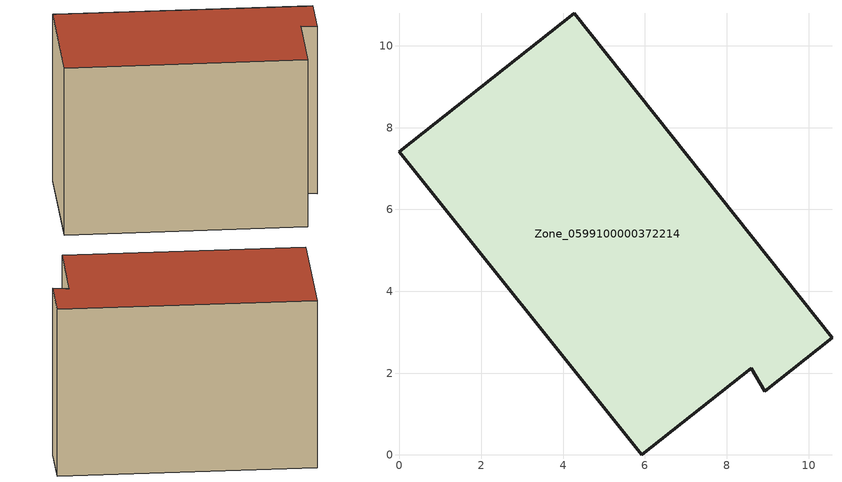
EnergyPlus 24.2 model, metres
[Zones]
Zone_0599100000372214
 floor ground (C_G): 0,7.41 4.28,10.8 10.57,2.87 8.93,1.56 8.6,2.12 5.92,0 z3.39
 wall outside (C_F): 4.28,10.8 0,7.41 5.92,0 8.6,2.12 8.93,1.56 10.57,2.87 4.28,10.8 z3.39:10.4
 roof outside (C_R): 10.57,2.87 4.28,10.8 0,7.41 5.92,0 8.6,2.12 8.93,1.56 z10.4
[BUILDING]
Pand.0599100000372214: North Axis=0; Terrain=City; Loads Convergence Tolerance Value=0.04; Temperature Convergence Tolerance Value=0.4; Solar Distribution=FullExterior; Maximum Number of Warmup Days=25; Minimum Number of Warmup Days=1
[Site:Location]
Rotterdam.The.Hague.AP_ZH_NLD Design_Conditions: Latitude=51.96; Longitude=4.45; Time Zone=1; Elevation=-4.5
[SITE:GROUNDTEMPERATURE:BUILDINGSURFACE]
18, 18, 18, 18, 18, 18, 18, 18, 18, 18, 18, 18
[MATERIAL] Thermal Absorptance=0.9; Solar Absorptance=0.7; Visible Absorptance=0.7
Name | Roughness | Thickness | Conductivity | Density | Specific Heat
G.TI.1992-2005 | MediumSmooth | 0.15 | 0.06 | 540 | 1210
F.TI.1992-2005 | Rough | 0.3 | 0.12 | 1920 | 840
R.TI.1992-2005 | MediumRough | 0.2 | 0.08 | 1500 | 1000
[CONSTRUCTION]
C_G: G.TI.1992-2005
C_F: F.TI.1992-2005
C_R: R.TI.1992-2005
[ZONE]
Zone_0599100000372214: Type=1; Multiplier=1; Ceiling Height=Autocalculate; Volume=Autocalculate; Floor Area=autocalculate; Part of Total Floor Area=Yes
[ZONEINFILTRATION:DESIGNFLOWRATE]
Infil_Zone_0599100000372214: Zone or ZoneList or Space or SpaceList=Zone_0599100000372214; Schedule=AlwaysOn; Design Flow Rate Calculation Method=Flow/Area; Flow Rate per Floor Area=0.0015; Constant Term Coefficient=1; Temperature Term Coefficient=0; Velocity Term Coefficient=0; Velocity Squared Term Coefficient=0
[HVACTEMPLATE:ZONE:IDEALLOADSAIRSYSTEM]
Zone_0599100000372214: Maximum Heating Supply Air Temperature=50; Minimum Cooling Supply Air Temperature=13; Maximum Heating Supply Air Humidity Ratio=0.0156; Minimum Cooling Supply Air Humidity Ratio=0.0077; Heating Limit=NoLimit; Cooling Limit=NoLimit; Dehumidification Control Type=ConstantSensibleHeatRatio; Cooling Sensible Heat Ratio=0.7; Dehumidification Setpoint=60; Humidification Control Type=None; Humidification Setpoint=30; Outdoor Air Method=None; Outdoor Air Flow Rate per Person=0.00944; Outdoor Air Flow Rate per Zone Floor Area=0; Outdoor Air Flow Rate per Zone=0; Demand Controlled Ventilation Type=None; Outdoor Air Economizer Type=NoEconomizer; Heat Recovery Type=None; Sensible Heat Recovery Effectiveness=0.7; Latent Heat Recovery Effectiveness=0.65
[ZONECONTROL:THERMOSTAT]
ThermostatControl_Zone_0599100000372214: Zone or ZoneList=Zone_0599100000372214; Control Type Schedule=DualSetpointControlType; Control 1=Thermostat_Zone_0599100000372214; Temperature Difference Between Cutout And Setpoint=0
[THERMOSTATSETPOINT:DUALSETPOINT]
Thermostat_Zone_0599100000372214: Heating Setpoint Temperature Schedule=HeatingSetpoint_Zone_0599100000372214; Cooling Setpoint Temperature Schedule=CoolingSetpoint_Zone_0599100000372214
[SCHEDULE:COMPACT]
HeatingSetpoint_Zone_0599100000372214: Through: 12/31, For: AllDays, Until: 24:00, 21
CoolingSetpoint_Zone_0599100000372214: Through: 12/31, For: AllDays, Until: 24:00, 24
DualSetpointControlType: Through: 12/31, For: AllDays, Until: 24:00, 4
AlwaysOn: Through: 12/31, For: AllDays, Until: 24:00, 1
